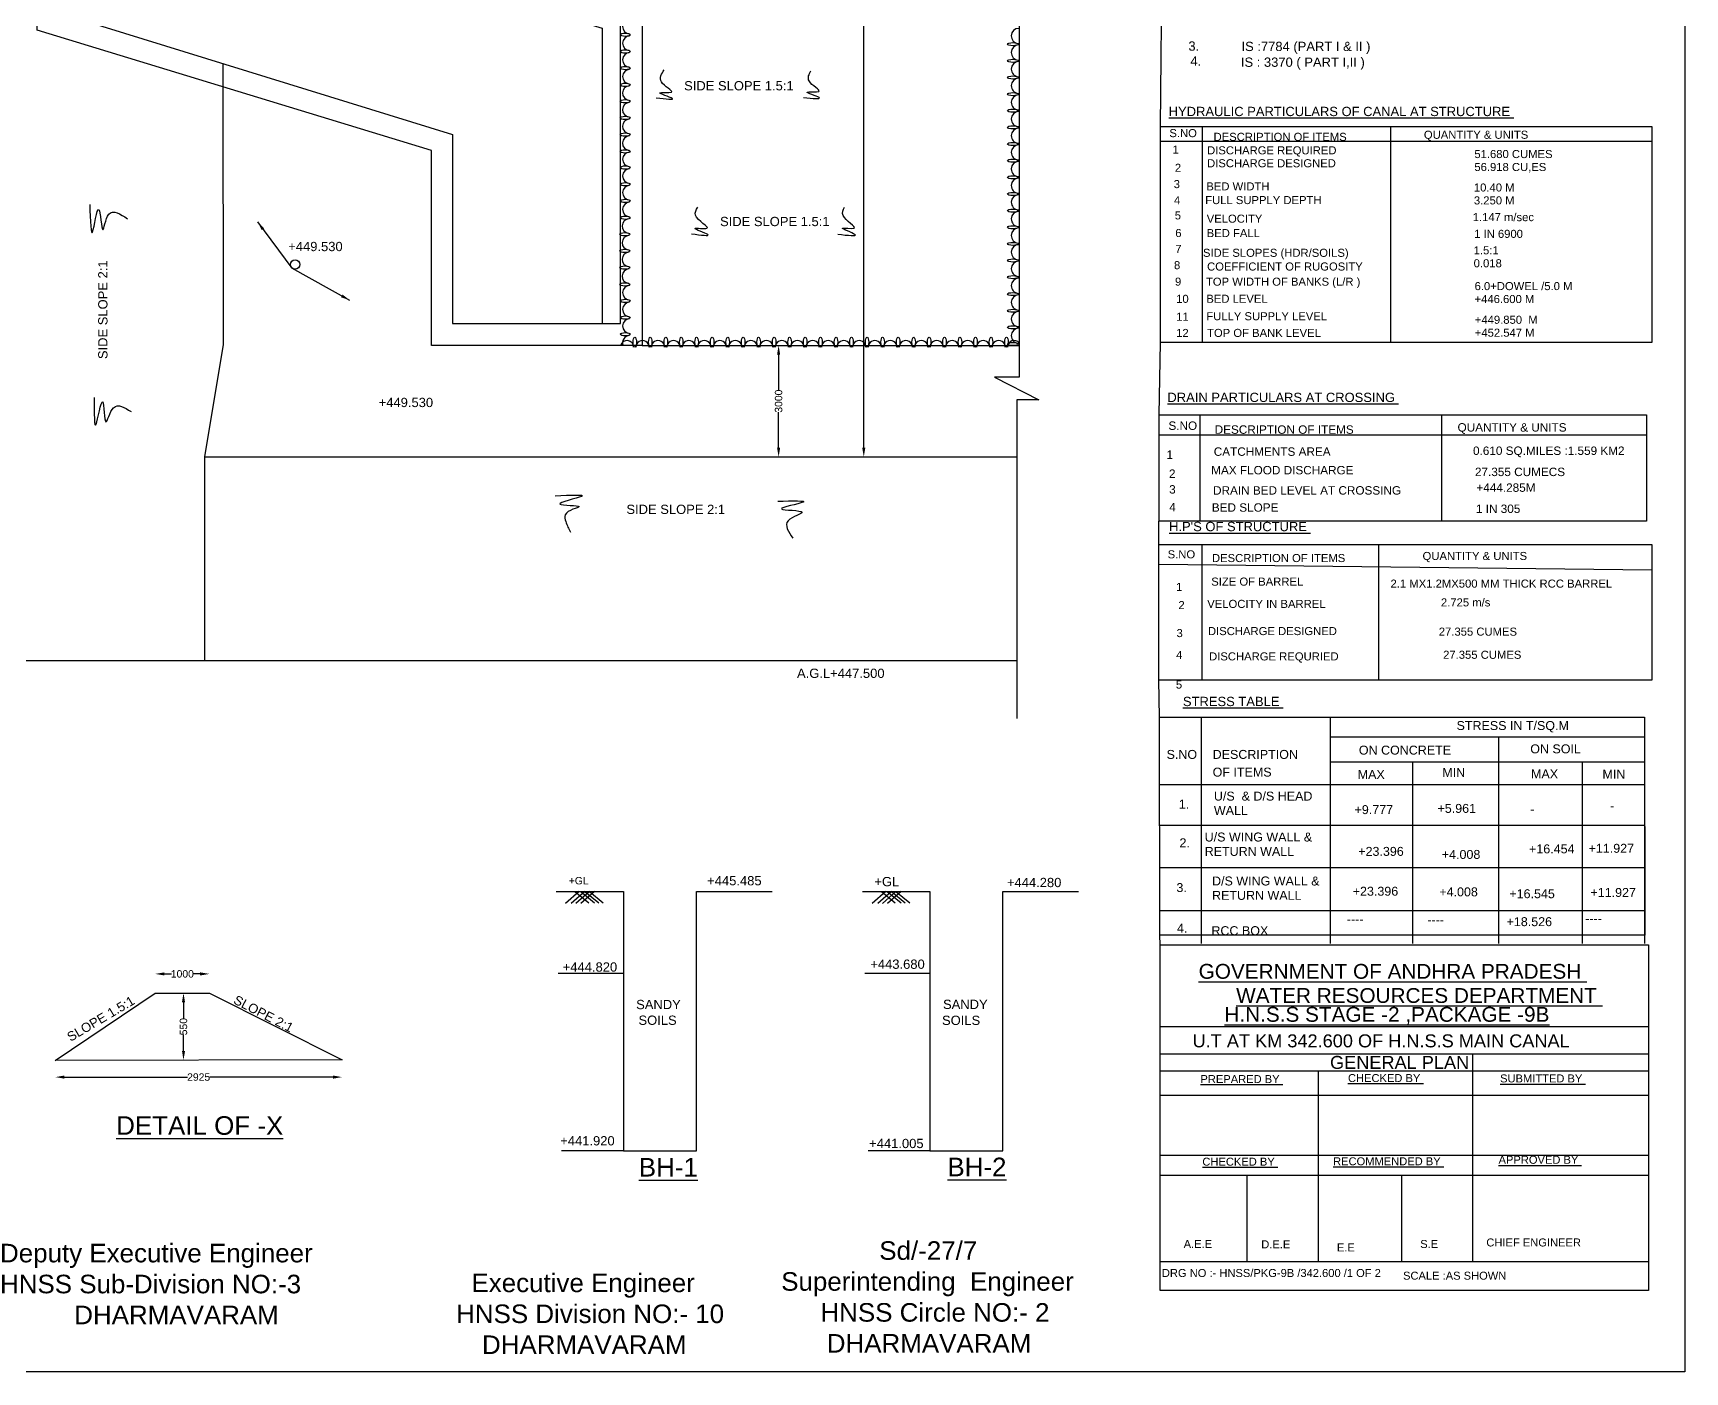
# Model space of a CAD drawing. Header units: millimetres. Extents: x 1715538 to 1727429, y 45608974 to 45617487.
# Drawn here: x 1722978 to 1727429, y 45608974 to 45612582 of the extents above; entities that cross this region are included whole.
import ezdxf

# ---------------------------------------------------------------- set-up
doc = ezdxf.new("R2010")
doc.units = ezdxf.units.MM
doc.header["$MEASUREMENT"] = 0
for name, color, linetype in [('DIMENSION', 7, 'Continuous'), ('DIMENSIONS', 7, 'Continuous'), ('DRAWING', 2, 'Continuous'), ('TEXT', 7, 'Continuous')]:
    doc.layers.add(name, color=color, linetype=linetype)
doc.styles.get("Standard").update_dxf_attribs({"font": 'arial.ttf', "height": 20})
doc.dimstyles.get("Standard").update_dxf_attribs({"dimtxt": 20, "dimasz": 25, "dimexe": 0.18, "dimexo": 0.0625, "dimgap": 0.09, "dimtad": 0, "dimdec": 0, "dimzin": 0, "dimdsep": 46, "dimtxsty": 'Standard', "dimcen": 0.09, "dimse1": 1, "dimse2": 1, "dimadec": 0, "dimazin": 0, "dimtfac": 1, "dimtdec": 0, "dimtofl": 0, "dimtmove": 0, "dimatfit": 3, "dimfxl": 1, "dimtolj": 1, "dimtzin": 0, "dimarcsym": 0})

# ---------------------------------------------------------------- blocks, each defined once
blk = doc.blocks.new('*D99')
at = {"layer": 'Defpoints', "color": 0, "transparency": 16777216}
for p in [(1724987, 45611740.6), (1724987, 45611440.1), (1724987, 45611440.1)]:
    blk.add_point(p, dxfattribs=at)
at = {"layer": 'TEXT', "color": 0, "lineweight": -2, "transparency": 16777216}
for p, q in [((1724987, 45611715.6), (1724987, 45611620.3)), ((1724987, 45611465.1), (1724987, 45611560.5))]:
    blk.add_line(p, q, dxfattribs=at)
at = {"layer": 'TEXT', "color": 0, "transparency": 16777216}
for points in [[(1724982.8, 45611715.6), (1724991.2, 45611715.6), (1724987, 45611740.6)], [(1724982.8, 45611465.1), (1724991.2, 45611465.1), (1724987, 45611440.1)]]:
    blk.add_solid(points, dxfattribs=at)
at = {"layer": 'TEXT', "color": 0, "transparency": 16777216, "insert": (1724987, 45611590.4), "char_height": 20, "attachment_point": 5, "rotation": 90}
blk.add_mtext('\\A1;3000', dxfattribs=at)
blk = doc.blocks.new('*D100')
at = {"layer": 'Defpoints', "color": 0, "transparency": 16777216}
for p in [(1725200.2, 45615321.5), (1725216.5, 45615321.5), (1725200.2, 45611440.1)]:
    blk.add_point(p, dxfattribs=at)
at = {"layer": 'TEXT', "color": 0, "lineweight": -2, "transparency": 16777216}
for p, q in [((1725216.5, 45615296.5), (1725216.5, 45613418.6)), ((1725216.5, 45611465.1), (1725216.5, 45613343))]:
    blk.add_line(p, q, dxfattribs=at)
at = {"layer": 'TEXT', "color": 0, "transparency": 16777216}
for points in [[(1725212.3, 45615296.5), (1725220.7, 45615296.5), (1725216.5, 45615321.5)], [(1725212.3, 45611465.1), (1725220.7, 45611465.1), (1725216.5, 45611440.1)]]:
    blk.add_solid(points, dxfattribs=at)
at = {"layer": 'TEXT', "color": 0, "transparency": 16777216, "insert": (1725216.5, 45613380.8), "char_height": 20, "attachment_point": 5, "rotation": 90}
blk.add_mtext('\\A1;35775', dxfattribs=at)
blk = doc.blocks.new('*D123')
at = {"layer": 'Defpoints', "color": 0, "transparency": 16777216}
for p in [(1723811.1, 45609815.5), (1723038.1, 45609813.8), (1723038.1, 45609769)]:
    blk.add_point(p, dxfattribs=at)
at = {"layer": 'TEXT', "color": 0, "lineweight": -2, "transparency": 16777216}
for p, q in [((1723063.1, 45609769), (1723394.4, 45609769)), ((1723786.1, 45609769), (1723454.8, 45609769))]:
    blk.add_line(p, q, dxfattribs=at)
at = {"layer": 'TEXT', "color": 0, "transparency": 16777216}
for points in [[(1723063.1, 45609773.2), (1723063.1, 45609764.8), (1723038.1, 45609769)], [(1723786.1, 45609773.2), (1723786.1, 45609764.8), (1723811.1, 45609769)]]:
    blk.add_solid(points, dxfattribs=at)
at = {"layer": 'TEXT', "color": 0, "transparency": 16777216, "insert": (1723424.6, 45609769), "char_height": 20, "attachment_point": 5}
blk.add_mtext('\\A1;2925', dxfattribs=at)
blk = doc.blocks.new('*D124')
at = {"layer": 'Defpoints', "color": 0, "transparency": 16777216}
for p in [(1723381.5, 45609995.5), (1723383.7, 45609995.5), (1723381.5, 45609814.6)]:
    blk.add_point(p, dxfattribs=at)
at = {"layer": 'TEXT', "color": 0, "lineweight": -2, "transparency": 16777216}
for p, q in [((1723383.7, 45609970.5), (1723383.7, 45609927.2)), ((1723383.7, 45609839.6), (1723383.7, 45609882.9))]:
    blk.add_line(p, q, dxfattribs=at)
at = {"layer": 'TEXT', "color": 0, "transparency": 16777216}
for points in [[(1723379.6, 45609970.5), (1723387.9, 45609970.5), (1723383.7, 45609995.5)], [(1723379.6, 45609839.6), (1723387.9, 45609839.6), (1723383.7, 45609814.6)]]:
    blk.add_solid(points, dxfattribs=at)
at = {"layer": 'TEXT', "color": 0, "transparency": 16777216, "insert": (1723383.7, 45609905), "char_height": 20, "attachment_point": 5, "rotation": 90}
blk.add_mtext('\\A1;550', dxfattribs=at)
blk = doc.blocks.new('*D125')
at = {"layer": 'Defpoints', "color": 0, "transparency": 16777216}
for p in [(1723453.6, 45610047.1), (1723307.5, 45609995.5), (1723453.6, 45609995.5)]:
    blk.add_point(p, dxfattribs=at)
at = {"layer": 'TEXT', "color": 0, "lineweight": -2, "transparency": 16777216}
for p, q in [((1723332.5, 45610047.1), (1723351.6, 45610047.1)), ((1723428.6, 45610047.1), (1723409.5, 45610047.1))]:
    blk.add_line(p, q, dxfattribs=at)
at = {"layer": 'TEXT', "color": 0, "transparency": 16777216}
for points in [[(1723332.5, 45610051.3), (1723332.5, 45610042.9), (1723307.5, 45610047.1)], [(1723428.6, 45610051.3), (1723428.6, 45610042.9), (1723453.6, 45610047.1)]]:
    blk.add_solid(points, dxfattribs=at)
at = {"layer": 'TEXT', "color": 0, "transparency": 16777216, "insert": (1723380.6, 45610047.1), "char_height": 20, "attachment_point": 5}
blk.add_mtext('\\A1;1000', dxfattribs=at)

msp = doc.modelspace()

# ---------------------------------------------------------------- linework, layer by layer
at = {"layer": 'DIMENSION'}
for points in [[(1726016.2, 45612330.7), (1726020.2, 45612795.2)], [(1726012.6, 45611553.9), (1726016.2, 45611748.9)], [(1726011.5, 45611204.1), (1726011.5, 45611266.9)], [(1726013.3, 45610739), (1726011.5, 45610838.4)], [(1726015.1, 45610125.3), (1726014, 45610151.6)]]:
    msp.add_lwpolyline(points, dxfattribs=at)
at = {"layer": 'DIMENSION', "color": 0}
for points in [[(1726635.4, 45612330.7), (1726635.4, 45611748.9)], [(1726126.9, 45611204.1), (1726126.9, 45610838.4)], [(1726603.1, 45611204.1), (1726603.1, 45610838.4)]]:
    msp.add_lwpolyline(points, dxfattribs=at)
for points in [[(1726012.6, 45611553.9), (1727325.4, 45611553.9), (1727325.4, 45611266.9), (1726012.6, 45611266.9)], [(1726011.5, 45611204.1), (1727339.5, 45611204.1), (1727339.5, 45610838.4), (1726011.5, 45610838.4)], [(1727321, 45610151.6), (1726014, 45610151.6), (1726013.3, 45610739), (1727320.2, 45610739)]]:
    msp.add_lwpolyline(points, close=True, dxfattribs=at)
at = {"layer": 'DIMENSION'}
msp.add_circle((1723684.4, 45611958.6), 12.4, dxfattribs=at)
at = {"layer": 'DIMENSIONS', "color": 0}
for points in [[(1726015.1, 45609905.6), (1727331, 45609905.6)], [(1726015.1, 45609831.5), (1727331, 45609831.5)], [(1726015.1, 45609786.1), (1727331, 45609786.1)], [(1726440.4, 45609786.1), (1726440.4, 45609272.3)], [(1726015.1, 45609720.4), (1727331, 45609720.4)], [(1726015.1, 45609558.8), (1727331, 45609558.8)], [(1726015.1, 45609505.1), (1727331, 45609505.1)], [(1726249.1, 45609272.3), (1726249.1, 45609505.1)], [(1726015.1, 45609272.3), (1727331, 45609272.3)]]:
    msp.add_lwpolyline(points, dxfattribs=at)
at = {"layer": 'DRAWING', "color": 0}
msp.add_lwpolyline([(1715537.6, 45617487.1), (1727428.9, 45617487.1), (1727428.9, 45608974.5), (1715537.6, 45608974.5)], close=True, dxfattribs=at)
msp.add_lwpolyline([(1715991, 45615850), (1725636, 45615850), (1725636, 45615246.4), (1725575.9, 45615246.4), (1725696.8, 45615184.4), (1725637.5, 45615184.4), (1725637.5, 45613811.5), (1725573.8, 45613811.5), (1725694.3, 45613747.1), (1725635.5, 45613747.1), (1725635.5, 45611655.3), (1725568.5, 45611655.3), (1725688.4, 45611593.6), (1725628.9, 45611593.6), (1725628.9, 45610735.3)], dxfattribs=at)
at = {"layer": 'TEXT', "color": 0}
for points in [[(1722986.1, 45613796.4), (1722986.1, 45614181.6), (1724050.4, 45614509.5), (1724050.4, 45615022.6), (1724619.3, 45615022.6), (1724619.3, 45611740.6), (1724052.3, 45611740.6), (1724052.3, 45612265.5), (1722989.8, 45612589.8), (1722989.8, 45612958.7)], [(1723052.8, 45612958.7), (1723052.8, 45612634.9), (1724108.8, 45612309.3), (1724108.8, 45611799.7), (1724560.7, 45611799.7), (1724560.7, 45612630.7), (1723488.3, 45612958.7), (1723488.3, 45613802.4), (1723510.2, 45613810.9)], [(1723441.1, 45612919.7), (1724511.6, 45612595.2), (1724511.6, 45611799.7)], [(1723441.6, 45610891.8), (1723441.6, 45611440.1), (1723491.4, 45611743.3), (1723490.2, 45612500)], [(1726128.1, 45612330.7), (1726128.1, 45611748.9)], [(1726016.2, 45612291.1), (1727339.6, 45612291.1)], [(1724619.3, 45611740.6), (1725635.5, 45611740.6)], [(1726121.6, 45611553.9), (1726121.6, 45611266.9)], [(1726773.3, 45611553.9), (1726773.3, 45611266.9)], [(1726012.6, 45611500), (1727325.4, 45611500)], [(1723441.6, 45611440.1), (1725628.9, 45611440.1)], [(1726011.5, 45611150.8), (1727339.5, 45611136)], [(1715993.4, 45610891.8), (1725628.9, 45610891.8)], [(1726125.3, 45610739), (1726125.3, 45610128.9)], [(1726472.6, 45610739), (1726472.6, 45610128.9)], [(1727320.2, 45610739), (1727320.2, 45610128.9)], [(1726472.6, 45610686.2), (1727320.2, 45610686.2)], [(1726926.9, 45610686.2), (1726926.9, 45610128.9)], [(1726472.6, 45610618.7), (1727320.2, 45610618.7)], [(1726694.8, 45610618.7), (1726694.8, 45610128.9)], [(1727152.3, 45610618.7), (1727152.3, 45610128.9)], [(1726013.3, 45610557.9), (1727320.2, 45610557.9)], [(1726013.3, 45610447.7), (1727320.2, 45610447.7)], [(1726013.3, 45610334.2), (1727320.2, 45610334.2)], [(1724387.6, 45610268.8), (1724568.8, 45610268.8), (1724568.8, 45609570), (1724765.5, 45609570), (1724765.5, 45610268.8), (1724969.4, 45610268.8)], [(1724450, 45610268.8), (1724413.2, 45610236.8)], [(1724465.1, 45610268.8), (1724428.3, 45610236.8)], [(1724438.2, 45610268.8), (1724475.5, 45610238.6)], [(1724477.2, 45610268.8), (1724440.4, 45610236.8)], [(1724453.8, 45610268.8), (1724491.1, 45610238.6)], [(1724490.7, 45610268.8), (1724453.9, 45610236.8)], [(1724465.1, 45610268.8), (1724502.4, 45610238.6)], [(1724477.2, 45610268.8), (1724514.5, 45610238.6)], [(1725213.3, 45610268.8), (1725394.5, 45610268.8), (1725394.5, 45609570), (1725591.2, 45609570), (1725591.2, 45610268.8), (1725795.2, 45610268.8)], [(1725276, 45610268.8), (1725239.2, 45610236.8)], [(1725291.1, 45610268.8), (1725254.3, 45610236.8)], [(1725264.3, 45610268.8), (1725301.5, 45610238.6)], [(1725303.3, 45610268.8), (1725266.5, 45610236.8)], [(1725279.8, 45610268.8), (1725317.1, 45610238.6)], [(1725316.8, 45610268.8), (1725280, 45610236.8)], [(1725291.1, 45610268.8), (1725328.4, 45610238.6)], [(1725303.3, 45610268.8), (1725340.5, 45610238.6)], [(1727320.2, 45610217.4), (1726013.3, 45610217.4)], [(1724568.8, 45610048.2), (1724393.4, 45610048.2)], [(1725394.5, 45610048.2), (1725219.1, 45610048.2)], [(1723038.1, 45609813.8), (1723307.5, 45609995.5), (1723453.6, 45609995.5), (1723811.1, 45609815.5), (1723038.1, 45609813.8)], [(1726857.1, 45609272.3), (1726857.1, 45609831.5)], [(1724568.8, 45609570), (1724402.2, 45609570)], [(1725394.5, 45609570), (1725227.9, 45609570)], [(1726664.9, 45609505.1), (1726664.9, 45609272.3)]]:
    msp.add_lwpolyline(points, dxfattribs=at)
for points in [[(1726016.2, 45612330.7), (1727339.6, 45612330.7), (1727339.6, 45611748.9), (1726016.2, 45611748.9)], [(1726015.1, 45610125.3), (1727331, 45610125.3), (1727331, 45609194.2), (1726015.1, 45609194.2)]]:
    msp.add_lwpolyline(points, close=True, dxfattribs=at)
for centre, radius, start, end in [((1724586.1, 45612599.9), 19.5, 91.2542, 266.203), ((1724586.1, 45612554.8), 19.5, 91.2542, 266.203), ((1725634.3, 45612574.6), 20.4, 91.1712, 266.2338), ((1725634.3, 45612529.7), 20.4, 91.1712, 266.2338), ((1724586.1, 45612510), 19.5, 91.2542, 266.203), ((1725634.3, 45612484.9), 20.4, 91.1712, 266.2338), ((1724586.1, 45612464.8), 19.5, 91.2542, 266.203), ((1725634.3, 45612440.1), 20.4, 91.1712, 266.2338), ((1724585.8, 45612420.8), 19.5, 91.2542, 266.203), ((1725634.3, 45612395.3), 20.4, 91.1712, 266.2338), ((1724585.8, 45612375.6), 19.5, 91.2542, 266.203), ((1725634.3, 45612350.4), 20.4, 91.1712, 266.2338), ((1724585.8, 45612330.8), 19.5, 91.2542, 266.203), ((1725634.3, 45612305.6), 20.4, 91.1712, 266.2338), ((1724585.8, 45612285.6), 19.5, 91.2542, 266.203), ((1725634.3, 45612260.7), 20.4, 91.1712, 266.2338), ((1724586.1, 45612242), 19.5, 91.2542, 266.203), ((1725634.3, 45612215.9), 20.4, 91.1712, 266.2338), ((1724586.1, 45612196.8), 19.5, 91.2542, 266.203), ((1725634.3, 45612171), 20.4, 91.1712, 266.2338), ((1724586.1, 45612152), 19.5, 91.2542, 266.203), ((1725634.3, 45612126.2), 20.4, 91.1712, 266.2338), ((1724586.1, 45612106.9), 19.5, 91.2542, 266.203), ((1725634.3, 45612081.3), 20.4, 91.1712, 266.2338), ((1724584.8, 45612062.4), 19.5, 91.2542, 266.203), ((1725634.3, 45612036.6), 20.4, 91.1712, 266.2338), ((1724584.8, 45612017.2), 19.5, 91.2542, 266.203), ((1725634.3, 45611991.6), 20.4, 91.1712, 266.2338), ((1724584.8, 45611972.4), 19.5, 91.2542, 266.203), ((1725634.3, 45611946.9), 20.4, 91.1712, 266.2338), ((1724584.8, 45611927.3), 19.5, 91.2542, 266.203), ((1725634.3, 45611901.2), 20.4, 91.1712, 266.2338), ((1724586.1, 45611882.7), 19.5, 91.2542, 266.203), ((1725634.3, 45611856.3), 20.4, 91.1712, 266.2338), ((1724586.1, 45611837.5), 19.5, 91.2542, 266.203), ((1725634.3, 45611811.5), 20.4, 91.1712, 266.2338), ((1724586.1, 45611792.7), 19.5, 91.2542, 266.203), ((1725634.3, 45611766.6), 20.4, 91.1712, 266.2338), ((1724578.5, 45611735.8), 17.8, 358.9306, 164.3463), ((1724586.1, 45611747.5), 19.5, 91.2542, 200.7724), ((1724620.2, 45611735.8), 17.8, 358.9306, 181.0694), ((1724662, 45611735.8), 17.8, 358.9306, 181.0694), ((1724703.8, 45611735.8), 17.8, 358.9306, 181.0694), ((1724745.1, 45611735.8), 17.8, 358.9306, 181.0694), ((1724786.9, 45611735.8), 17.8, 358.9306, 181.0694), ((1724828.7, 45611735.8), 17.8, 358.9306, 181.0694), ((1724870.4, 45611735.8), 17.8, 358.9306, 181.0694), ((1724912.2, 45611735.8), 17.8, 358.9306, 181.0694), ((1724954, 45611735.8), 17.8, 358.9306, 181.0694), ((1724995.8, 45611735.8), 17.8, 358.9306, 181.0694), ((1725037.5, 45611735.8), 17.8, 358.9306, 181.0694), ((1725078.9, 45611735.8), 17.8, 358.9306, 181.0694), ((1725120.7, 45611735.8), 17.8, 358.9306, 181.0694), ((1725162.5, 45611735.8), 17.8, 358.9306, 181.0694), ((1725204.2, 45611735.8), 17.8, 358.9306, 181.0694), ((1725246.2, 45611735.8), 17.8, 358.9306, 181.0694), ((1725288, 45611735.8), 17.8, 358.9306, 181.0694), ((1725329.8, 45611735.8), 17.8, 358.9306, 181.0694), ((1725371.5, 45611735.8), 17.8, 358.9306, 181.0694), ((1725412.9, 45611735.8), 17.8, 358.9306, 181.0694), ((1725454.7, 45611735.8), 17.8, 358.9306, 181.0694), ((1725496.5, 45611735.8), 17.8, 358.9306, 181.0694), ((1725538.2, 45611735.8), 17.8, 358.9306, 181.0694), ((1725580, 45611735.8), 17.8, 358.9306, 181.0694), ((1725621.8, 45611735.8), 17.8, 39.2057, 181.0694)]:
    msp.add_arc(centre, radius, start, end, dxfattribs=at)
for centre, major_axis, ratio in [((1724574, 45612577.8), (-13.5, 0), 0.333555), ((1724574, 45612532.6), (-13.5, 0), 0.333555), ((1725617.9, 45612552.3), (14.5, 0), 0.286628), ((1724574, 45612487.8), (-13.5, 0), 0.333555), ((1725617.9, 45612507.4), (14.5, 0), 0.286628), ((1724574, 45612442.7), (-13.5, 0), 0.333555), ((1725617.9, 45612462.6), (14.5, 0), 0.286628), ((1724573.7, 45612398.6), (-13.5, 0), 0.333555), ((1725617.9, 45612417.7), (14.5, 0), 0.286628), ((1724573.7, 45612353.5), (-13.5, 0), 0.333555), ((1725617.9, 45612373), (14.5, 0), 0.286628), ((1724573.7, 45612308.7), (-13.5, 0), 0.333555), ((1725617.9, 45612328), (14.5, 0), 0.286628), ((1724573.7, 45612263.5), (-13.5, 0), 0.333555), ((1725617.9, 45612283.2), (14.5, 0), 0.286628), ((1724574, 45612219.9), (-13.5, 0), 0.333555), ((1725617.9, 45612238.3), (14.5, 0), 0.286628), ((1724574, 45612174.7), (-13.5, 0), 0.333555), ((1725617.9, 45612193.5), (14.5, 0), 0.286628), ((1724574, 45612129.9), (-13.5, 0), 0.333555), ((1725617.9, 45612148.6), (14.5, 0), 0.286628), ((1724574, 45612084.7), (-13.5, 0), 0.333555), ((1725617.9, 45612103.8), (14.5, 0), 0.286628), ((1724572.7, 45612040.2), (-13.5, 0), 0.333555), ((1725617.9, 45612059), (14.5, 0), 0.286628), ((1724572.7, 45611995.1), (-13.5, 0), 0.333555), ((1725617.9, 45612014.2), (14.5, 0), 0.286628), ((1724572.7, 45611950.3), (-13.5, 0), 0.333555), ((1725617.9, 45611969.3), (14.5, 0), 0.286628), ((1724572.7, 45611905.1), (-13.5, 0), 0.333555), ((1725617.9, 45611924.5), (14.5, 0), 0.286628), ((1724574, 45611860.5), (-13.5, 0), 0.333555), ((1725617.9, 45611878.9), (14.5, 0), 0.286628), ((1724574, 45611815.4), (-13.5, 0), 0.333555), ((1725617.9, 45611833.9), (14.5, 0), 0.286628), ((1724574, 45611770.6), (-13.5, 0), 0.333555), ((1725617.9, 45611789.2), (14.5, 0), 0.286628), ((1724599.5, 45611749.1), (0, -13.6), 0.338707), ((1724641.3, 45611749.1), (0, -13.6), 0.338707), ((1724683.1, 45611749.1), (0, -13.6), 0.338707), ((1724724.8, 45611749.1), (0, -13.6), 0.338707), ((1724766.2, 45611749.1), (0, -13.6), 0.338707), ((1724808, 45611749.1), (0, -13.6), 0.338707), ((1724849.8, 45611749.1), (0, -13.6), 0.338707), ((1724891.5, 45611749.1), (0, -13.6), 0.338707), ((1724933.3, 45611749.1), (0, -13.6), 0.338707), ((1724975.1, 45611749.1), (0, -13.6), 0.338707), ((1725016.8, 45611749.1), (0, -13.6), 0.338707), ((1725058.6, 45611749.1), (0, -13.6), 0.338707), ((1725100, 45611749.1), (0, -13.6), 0.338707), ((1725141.7, 45611749.1), (0, -13.6), 0.338707), ((1725183.5, 45611749.1), (0, -13.6), 0.338707), ((1725225.3, 45611749.1), (0, -13.6), 0.338707), ((1725267.3, 45611749.1), (0, -13.6), 0.338707), ((1725309.1, 45611749.1), (0, -13.6), 0.338707), ((1725350.9, 45611749.1), (0, -13.6), 0.338707), ((1725392.6, 45611749.1), (0, -13.6), 0.338707), ((1725434, 45611749.1), (0, -13.6), 0.338707), ((1725475.7, 45611749.1), (0, -13.6), 0.338707), ((1725517.5, 45611749.1), (0, -13.6), 0.338707), ((1725559.3, 45611749.1), (0, -13.6), 0.338707), ((1725601.1, 45611749.1), (0, -13.6), 0.338707), ((1725617.9, 45611744.2), (14.5, 0), 0.286628)]:
    msp.add_ellipse(centre, major_axis=major_axis, ratio=ratio, dxfattribs=at)
for points in [[(1724657.4, 45612407.9), (1724700.5, 45612406.1), (1724666.7, 45612421.3), (1724698.2, 45612422.9), (1724671.1, 45612450.7), (1724679.1, 45612483.5)], [(1725053.8, 45612408.2), (1725095.9, 45612408.6), (1725063.6, 45612422.9), (1725095.4, 45612424.9), (1725069.3, 45612453.1), (1725073.8, 45612480.4)], [(1723131.3, 45612120.4), (1723139, 45612046.9), (1723155.6, 45612107.1), (1723166.6, 45612051.6), (1723182.8, 45612093.9), (1723233.2, 45612082.1)], [(1724752.7, 45612041.4), (1724796.2, 45612039.2), (1724761.9, 45612055.8), (1724794, 45612056.2), (1724763.1, 45612091.8), (1724769.2, 45612112.9)], [(1725146.9, 45612040.2), (1725192.6, 45612039.6), (1725158.9, 45612056.5), (1725190.5, 45612056.7), (1725160.8, 45612090.7), (1725164.5, 45612113.2)], [(1723143.3, 45611600.1), (1723148, 45611528.2), (1723166.1, 45611588.3), (1723174.9, 45611534.4), (1723195.4, 45611572.7), (1723242.5, 45611562.5)], [(1724384.8, 45611335.4), (1724456, 45611333.7), (1724397.7, 45611313), (1724449.4, 45611306.3), (1724411.8, 45611284.2), (1724413.5, 45611265.9), (1724426.2, 45611237.8)], [(1724984.7, 45611321), (1725052.9, 45611317.9), (1724995.1, 45611300.2), (1725050.6, 45611291.3), (1725012.8, 45611268.2), (1725025.6, 45611220.8)]]:
    msp.add_spline(points, degree=3, dxfattribs=at)

# ---------------------------------------------------------------- texts
at = {"layer": 'DIMENSIONS', "color": 0}
for s, p in [('MAX', (1726547.2, 45610572.4)), ('MIN', (1726775.1, 45610577.9)), ('MAX', (1727014.2, 45610574)), ('MIN', (1727206.6, 45610573.2))]:
    msp.add_text(s, height=24.08, dxfattribs=at).set_placement(p)
at = {"layer": 'TEXT', "color": 0}
for s, height, p in [('3.', 25, (1726091, 45612534.7)), ('IS :7784 (PART I & II )', 25, (1726234.1, 45612533.8)), ('4.', 25, (1726096.5, 45612494.4)), ('IS : 3370 ( PART I,II )', 25, (1726232.5, 45612491.3)), ('SIDE SLOPE 1.5:1', 25, (1724732.5, 45612427.8)), ('%%UHYDRAULIC PARTICULARS OF CANAL AT STRUCTURE ', 25, (1726038, 45612358.5)), ('S.NO ', 21.7, (1726039.8, 45612301.8)), ('DESCRIPTION OF ITEMS ', 21.701, (1726158.9, 45612291.8)), ('QUANTITY & UNITS ', 21.701, (1726725.5, 45612297.4)), ('1', 21.7, (1726048.3, 45612257.5)), ('DISCHARGE REQUIRED', 21.701, (1726141.4, 45612255.4)), ('51.680 CUMES', 21.701, (1726861.5, 45612245.4)), ('2', 21.7, (1726054.6, 45612208.4)), ('DISCHARGE DESIGNED ', 21.701, (1726141.4, 45612220.6)), ('56.918 CU,ES', 21.701, (1726861.5, 45612210.5)), ('3', 21.7, (1726051.5, 45612164.4)), ('BED WIDTH ', 21.7, (1726139.4, 45612158.3)), ('10.40 M', 21.7, (1726860.2, 45612155.3)), ('4', 21.7, (1726052.2, 45612121)), ('FULL SUPPLY DEPTH', 21.701, (1726136.4, 45612121.4)), ('3.250 M', 21.7, (1726860.2, 45612120.5)), ('SIDE SLOPE 1.5:1', 25, (1724829.2, 45612062)), ('5', 21.7, (1726054.3, 45612080.1)), ('VELOCITY', 21.7, (1726140.4, 45612071.3)), ('1.147 m/sec', 21.701, (1726857, 45612075.4)), ('6', 21.7, (1726055.7, 45612032.6)), ('BED FALL ', 21.7, (1726140.4, 45612032.4)), ('1 IN 6900', 21.7, (1726860.9, 45612030.4)), ('+449.530', 25, (1723665.9, 45611994.6)), ('7', 21.7, (1726055.7, 45611989.7)), ('SIDE SLOPES (HDR/SOILS)', 21.701, (1726130.3, 45611979.3)), ('1.5:1', 21.7, (1726859.6, 45611986)), ('8', 21.7, (1726052.3, 45611946)), ('COEFFICIENT OF RUGOSITY', 21.701, (1726141.4, 45611942.4)), ('0.018', 21.7, (1726859.6, 45611951.1)), ('9', 21.7, (1726054.9, 45611901.6)), ('TOP WIDTH OF BANKS (L/R )', 21.701, (1726138.4, 45611901.5)), ('6.0+DOWEL /5.0 M', 21.701, (1726862.1, 45611889.6)), ('10', 21.7, (1726058.1, 45611855.3)), ('BED LEVEL ', 21.7, (1726139.4, 45611855.5)), ('+446.600 M', 21.7, (1726862.1, 45611854.7)), ('11', 21.7, (1726058.1, 45611807.1)), ('FULLY SUPPLY LEVEL ', 21.701, (1726139.4, 45611808.4)), ('+449.850  M', 21.701, (1726862.7, 45611798.9)), ('12', 21.7, (1726058.1, 45611763.3)), ('TOP OF BANK LEVEL', 21.701, (1726141.4, 45611763.4)), ('+452.547 M', 21.7, (1726862.7, 45611764)), ('+449.530', 25, (1723909.6, 45611574.4)), ('%%UDRAIN PARTICULARS AT CROSSING ', 25, (1726034.5, 45611588.1)), ('S.NO ', 22.66, (1726037.3, 45611513)), ('DESCRIPTION OF ITEMS ', 22.662, (1726161.8, 45611502.5)), ('QUANTITY & UNITS ', 22.662, (1726816.2, 45611508.4)), ('CATCHMENTS AREA ', 22.662, (1726159.4, 45611443.1)), ('0.610 SQ.MILES :1.559 KM2', 22.662, (1726857.9, 45611445.5)), ('1', 22.7, (1726032.1, 45611434.9)), ('2', 22.7, (1726038.7, 45611383.7)), ('MAX FLOOD DISCHARGE ', 22.662, (1726152.5, 45611393.1)), ('27.355 CUMECS', 22.662, (1726863.1, 45611388.5)), ('3', 22.7, (1726039.2, 45611341.3)), ('DRAIN BED LEVEL AT CROSSING ', 22.662, (1726157.5, 45611338.6)), ('+444.285M', 22.66, (1726867, 45611346.1)), ('SIDE SLOPE 2:1', 25, (1724577, 45611286.4)), ('4', 22.7, (1726039.5, 45611293.6)), ('BED SLOPE ', 22.66, (1726154.2, 45611292.5)), ('1 IN 305', 22.66, (1726865.7, 45611289.1)), ("%%UH.P'S OF STRUCTURE ", 25, (1726039, 45611240.1)), ('S.NO ', 21.73, (1726035.1, 45611166.8)), ('DESCRIPTION OF ITEMS ', 21.732, (1726154.5, 45611156.8)), ('QUANTITY & UNITS ', 21.732, (1726721.9, 45611162.4)), ('SIZE OF BARREL', 21.732, (1726152.6, 45611093.3)), ('2.1 MX1.2MX500 MM THICK RCC BARREL', 21.732, (1726635.6, 45611087.9)), ('1', 21.7, (1726057.7, 45611079.1)), ('2', 21.7, (1726064.1, 45611030)), ('VELOCITY IN BARREL ', 21.732, (1726141.8, 45611033.2)), ('2.725 m/s', 21.73, (1726771.4, 45611037.3)), ('3', 21.7, (1726059.1, 45610954.6)), ('DISCHARGE DESIGNED', 21.732, (1726143.7, 45610960)), ('27.355 CUMES ', 21.732, (1726765.6, 45610958.5)), ('4', 21.7, (1726057.9, 45610895.7)), ('DISCHARGE REQURIED', 21.732, (1726146.7, 45610891.8)), ('27.355 CUMES ', 21.732, (1726777.3, 45610896.2)), ('A.G.L+447.500', 25, (1725036.6, 45610844.6)), ('5', 21.7, (1726057.3, 45610815.9)), ('%%USTRESS TABLE ', 25, (1726076.3, 45610768.7)), ('STRESS IN T/SQ.M', 24.076, (1726813.5, 45610704.3)), ('ON CONCRETE ', 24.076, (1726550.3, 45610638.1)), ('ON SOIL', 24.08, (1727012.1, 45610641.4)), ('S.NO ', 24.08, (1726032.3, 45610626.5)), ('DESCRIPTION ', 24.076, (1726156.4, 45610626.5)), ('OF ITEMS', 24.08, (1726156.4, 45610578.8)), ('U/S  & D/S HEAD ', 24.076, (1726159.8, 45610514.1)), ('1.', 24.08, (1726065.4, 45610492.6)), ('WALL', 24.08, (1726159.8, 45610475.4)), ('+9.777', 24.08, (1726538.7, 45610477.7)), ('+5.961', 24.08, (1726762.2, 45610481)), ('-', 24.1, (1727012.1, 45610479.4)), ('-', 24.1, (1727227.2, 45610487.6)), ('2.', 24.08, (1726067.1, 45610388.4)), ('U/S WING WALL & ', 24.076, (1726134.9, 45610403.9)), ('+16.454', 24.08, (1727008.8, 45610371.9)), ('+11.927', 24.08, (1727169.2, 45610373.5)), ('RETURN WALL', 24.076, (1726134.9, 45610365.2)), ('+23.396', 24.08, (1726548.7, 45610365.2)), ('+4.008', 24.08, (1726773.8, 45610357)), ('+GL', 20, (1724421.7, 45610288.3)), ('+445.485', 25, (1724794.6, 45610285.7)), ('+GL', 25, (1725245, 45610283.3)), ('+444.280', 25, (1725602.2, 45610280.9)), ('D/S WING WALL & ', 24.076, (1726154.8, 45610285.4)), ('3.', 24.08, (1726058.8, 45610267.7)), ('RETURN WALL', 24.076, (1726154.8, 45610246.7)), ('+23.396', 24.08, (1726533.8, 45610257.8)), ('+4.008', 24.08, (1726767.1, 45610256.1)), ('+16.545', 24.08, (1726955.8, 45610251.1)), ('+11.927', 24.08, (1727174.3, 45610254.5)), ('4.', 24.08, (1726060.5, 45610158.5)), ('RCC BOX', 24.08, (1726153.1, 45610151.5)), ('----', 24.08, (1726518, 45610182.4)), ('----', 24.08, (1726734.8, 45610180.7)), ('+18.526', 24.08, (1726948.3, 45610175.8)), ('----', 24.08, (1727160.2, 45610184)), ('+443.680', 25, (1725234.1, 45610060.8)), ('+444.820', 25, (1724405.5, 45610053.2)), ('%%UGOVERNMENT OF ANDHRA PRADESH ', 40, (1726118.7, 45610034)), ('%%UWATER RESOURCES DEPARTMENT ', 40, (1726219.7, 45609968.9)), ('SANDY', 25, (1724603.2, 45609952.1)), ('SANDY', 25, (1725430, 45609952.6)), ('%%UH.N.S.S STAGE -2 ,PACKAGE -9B', 40, (1726188.1, 45609918.1)), ('SOILS', 25, (1724609.5, 45609909.8)), ('SOILS', 25, (1725427.3, 45609909.5)), ('U.T AT KM 342.600 OF H.N.S.S MAIN CANAL', 35, (1726102.3, 45609849.2)), ('GENERAL PLAN', 35, (1726472.6, 45609791.1)), ('%%UPREPARED BY ', 21.47, (1726123.5, 45609753)), ('%%UCHECKED BY ', 21.47, (1726521, 45609755.7)), ('%%USUBMITTED BY ', 21.47, (1726930.8, 45609754.7)), ('%%UDETAIL OF -X', 50, (1723202.4, 45609613.6)), ('+441.920', 25, (1724398.7, 45609584.9)), ('+441.005', 25, (1725231, 45609577.7)), ('%%UBH-1', 50, (1724610.3, 45609501.1)), ('%%UBH-2', 50, (1725441.8, 45609501.9)), ('%%UCHECKED BY ', 21.47, (1726128.7, 45609530.4)), ('%%URECOMMENDED BY ', 21.47, (1726480.8, 45609531.4)), ('%%UAPPROVED BY ', 21.47, (1726926.7, 45609535.5)), ('A.E.E ', 21.47, (1726078.3, 45609308.6)), ('D.E.E ', 21.47, (1726287.3, 45609307.6)), ('S.E ', 21.47, (1726715.7, 45609308.6)), ('CHIEF ENGINEER ', 21.47, (1726893.8, 45609312.7)), ('E.E ', 21.47, (1726491.2, 45609299.3)), ('DRG NO :- HNSS/PKG-9B /342.600 /1 OF 2', 21.47, (1726019.6, 45609230.4)), ('SCALE :AS SHOWN', 21.47, (1726669.3, 45609223.2))]:
    msp.add_text(s, height=height, dxfattribs=at).set_placement(p)
for s, rotation, p in [('SIDE SLOPE 2:1', 90, (1723178.9, 45611703.7)), ('SLOPE 1.5:1', 30.587, (1723079.4, 45609863.8)), ('SLOPE 2:1', 332.7066, (1723516.1, 45609968.7))]:
    msp.add_text(s, height=25, rotation=rotation, dxfattribs=at).set_placement(p)
at = {"layer": 'TEXT', "color": 0, "char_height": 50, "width": 926.362, "attachment_point": 1}
for s, insert in [('\\A1;\\pi334.31;Sd/-{\\A0;27/7  \\P\\pi70.105;Superintending  Engineer\\P\\pi137.07;  HNSS Circle NO:- 2 \\P\\pi192.97;DHARMAVARAM}', (1724923.9, 45609326.7)), ('Deputy Executive Engineer  \\PHNSS Sub-Division NO:-3\\P\\pi180.58; DHARMAVARAM ', (1722889.4, 45609319.8)), ('\\pi164.55;Executive Engineer\\P\\pi84.463;  HNSS Division NO:- 10 \\P\\pi192.97;DHARMAVARAM', (1723995, 45609239.6))]:
    msp.add_mtext(s, dxfattribs=dict(at, insert=insert))

# ---------------------------------------------------------------- dimensions: what is measured, and where the dimension line sits
at = {"layer": 'TEXT', "color": 0}
for base, p1, p2, text, picture, middle in [((1725216.5, 45615321.5), (1725200.2, 45611440.1), (1725200.2, 45615321.5), '35775', '*D100', (1725216.5, 45613380.8)), ((1724987, 45611440.1), (1724987, 45611740.6), (1724987, 45611440.1), '3000', '*D99', (1724987, 45611590.4)), ((1723383.7, 45609995.5), (1723381.5, 45609814.6), (1723381.5, 45609995.5), '550', '*D124', (1723383.7, 45609905))]:
    dim = msp.add_linear_dim(base=base, p1=p1, p2=p2, angle=90, text=text, dimstyle='Standard', dxfattribs=at)
    dim.commit()
    dim.dimension.update_dxf_attribs({"geometry": picture, "text_midpoint": middle})
for base, p1, p2, text, picture, middle in [((1723453.6, 45610047.1), (1723307.5, 45609995.5), (1723453.6, 45609995.5), '1000', '*D125', (1723380.6, 45610047.1)), ((1723038.1, 45609769), (1723811.1, 45609815.5), (1723038.1, 45609813.8), '2925', '*D123', (1723424.6, 45609769))]:
    dim = msp.add_linear_dim(base=base, p1=p1, p2=p2, text=text, dimstyle='Standard', dxfattribs=at)
    dim.commit()
    dim.dimension.update_dxf_attribs({"geometry": picture, "text_midpoint": middle})

# ---------------------------------------------------------------- leaders
for points in [[(1723583, 45612073.9), (1723675.3, 45611948.8)], [(1723832.1, 45611861.9), (1723675.3, 45611948.8)]]:
    msp.add_leader(points, dimstyle='Standard', override={"dimgap": 0.09, "dimtad": 0}, dxfattribs=at)

doc.saveas('drawing.dxf')
